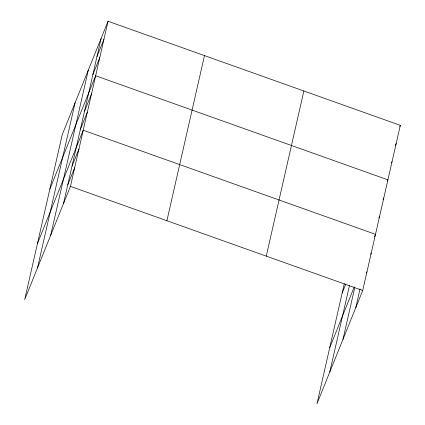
<?xml version="1.0" encoding="UTF-8"?>
<svg xmlns="http://www.w3.org/2000/svg" width="425" height="425" viewBox="0 0 425 425"><rect width="100%" height="100%" fill="white"/><g stroke="black" fill="none" stroke-linecap="round" stroke-linejoin="round"><path stroke-width="0.64" d="M37.496 267.941L75.087 102.808M50.692 235.269L88.288 70.136M63.506 203.559L101.102 38.425M108.04 21.25L62.278 134.518L24.682 299.652L70.444 186.384L108.04 21.25L400.318 125.348L362.722 290.482L316.96 403.75L344.287 283.714M166.898 220.734L204.494 55.601M266.273 256.126L303.864 90.993M329.773 372.04L349.541 285.202M342.975 339.368L354.726 287.736M355.783 307.652L360.044 288.942M96.964 56.589L103.907 39.413M92.831 74.752L99.769 57.577M49.868 189.013L95.636 75.746L387.913 179.839L387.419 181.066M84.559 111.084L91.497 93.909M80.426 129.248L87.364 112.073M37.464 243.509L83.226 130.236L375.509 234.334L374.515 236.789M72.027 166.127L78.965 148.952M67.766 184.843L74.704 167.668M399.824 126.57L400.318 125.348M395.441 145.35L396.185 143.512M391.553 162.903L392.047 161.675M342.146 293.112L345.844 283.964M383.031 199.846L383.775 198.008M378.898 218.009L379.642 216.171M329.742 347.602L354.291 286.848M370.749 254.278L371.248 253.05M366.488 272.993L366.987 271.766M70.444 186.384L362.722 290.482"/></g></svg>
